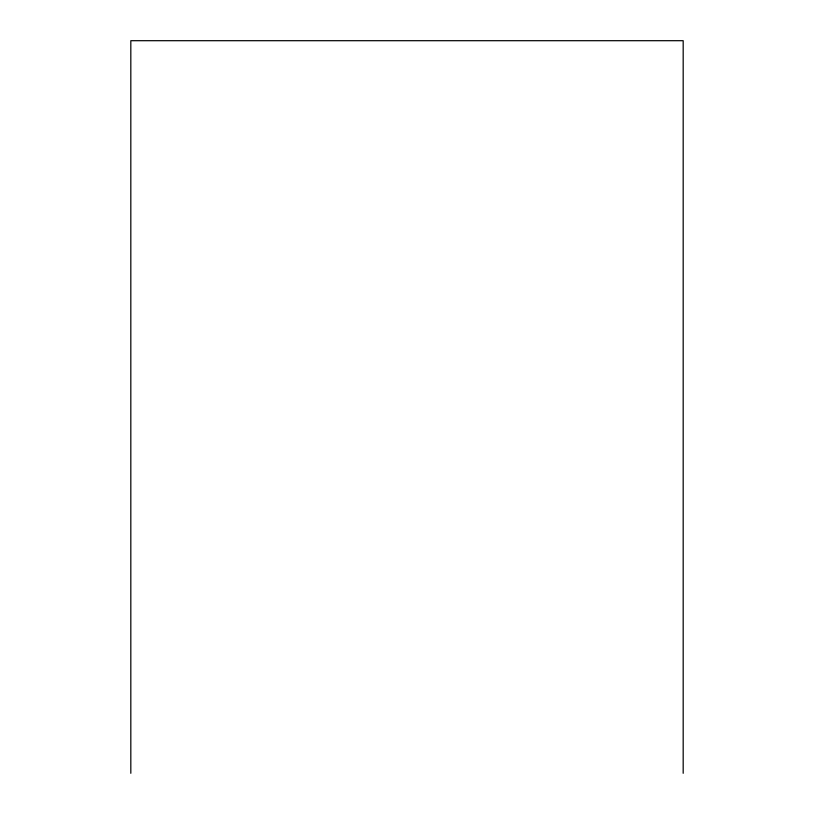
<?xml version="1.0" encoding="UTF-8"?>
<svg xmlns="http://www.w3.org/2000/svg" width="814" height="814" viewBox="0 0 814 814"><rect width="100%" height="100%" fill="white"/><g stroke="black" fill="none" stroke-linecap="round" stroke-linejoin="round"><path stroke-width="1.22" d="M683.18 773.3L683.18 40.7L130.82 40.7L130.82 773.3"/></g></svg>
